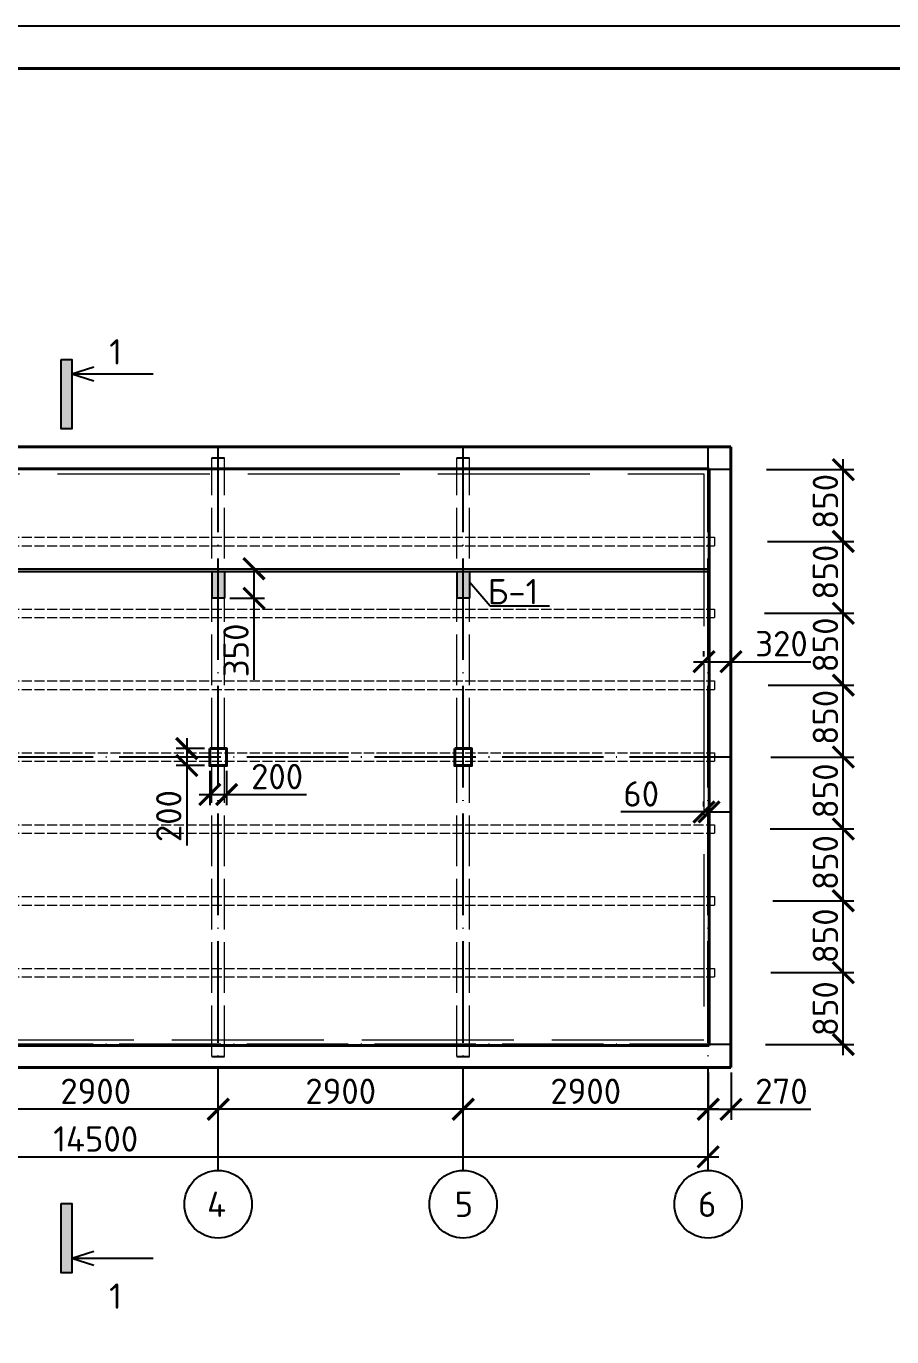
# Model space of a CAD drawing. Header units: millimetres. Extents: x -258556 to -95372, y 16759 to 83599.
# Drawn here: x -126593.4 to -126490.9, y 41983 to 42138.1 of the extents above; entities that cross this region are included whole.
import ezdxf

# ---------------------------------------------------------------- set-up
doc = ezdxf.new("R2010")
doc.units = ezdxf.units.MM
doc.header["$LTSCALE"] = 0.5
doc.linetypes.add('ACAD_ISO02W100', pattern=[15, 12, -3])
doc.linetypes.add('ACAD_ISO04W100', pattern=[30, 24, -3, 0, -3])
doc.layers.add('Балка', color=7, linetype='ACAD_ISO02W100', lineweight=15)
doc.layers.add('Толстый', color=7, linetype='Continuous', lineweight=40)
doc.layers.add('оси', color=7, linetype='ACAD_ISO04W100')
doc.layers.add('Тонкий', color=7, linetype='Continuous')
doc.styles.add('Наклонный3.5', font='isocpeur.ttf', dxfattribs={"height": 3})
doc.dimstyles.new('СТРОИТЕЛЬНЫЙ', dxfattribs={"dimtxt": 3.5, "dimasz": 2.5, "dimexe": 1.25, "dimexo": 0.625, "dimtad": 1, "dimdec": 0, "dimlfac": 100, "dimdsep": 46, "dimtxsty": 'Наклонный3.5', "dimblk1": 'ARCHTICK', "dimblk2": 'ARCHTICK', "dimsah": 1, "dimcen": 0, "dimdle": 1.25, "dimadec": 0, "dimazin": 0, "dimtfac": 0.75, "dimtdec": 0, "dimtmove": 0, "dimatfit": 3, "dimldrblk": 'ARCHTICK', "dimfxl": 1, "dimtolj": 1, "dimtzin": 0, "dimarcsym": 0})

# ---------------------------------------------------------------- blocks, each defined once
blk = doc.blocks.new('_ArchTick')
at = {"color": 0, "linetype": 'ByBlock', "const_width": 0.15}
blk.add_lwpolyline([(-0.5, -0.5), (0.5, 0.5)], dxfattribs=at)
blk = doc.blocks.new('*D760')
at = {"layer": 'Defpoints', "color": 0, "transparency": 16777216}
for p in [(-126513.13, 42062.9), (-126509.93, 42062.9), (-126509.93, 42062.9)]:
    blk.add_point(p, dxfattribs=at)
at = {"layer": 'Тонкий', "color": 0, "lineweight": -2, "transparency": 16777216}
for p, q in [((-126513.13, 42063.53), (-126513.13, 42064.15)), ((-126509.93, 42063.53), (-126509.93, 42064.15)), ((-126514.38, 42062.9), (-126509.93, 42062.9)), ((-126509.93, 42062.9), (-126500.48, 42062.9))]:
    blk.add_line(p, q, dxfattribs=at)
at = {"layer": 'Тонкий', "color": 0, "lineweight": -2, "transparency": 16777216, "xscale": 2.5, "yscale": 2.5, "zscale": 2.5, "rotation": 180}
blk.add_blockref('_ArchTick', (-126513.13, 42062.9), dxfattribs=at)
at = {"layer": 'Тонкий', "color": 0, "lineweight": -2, "transparency": 16777216, "xscale": 2.5, "yscale": 2.5, "zscale": 2.5}
blk.add_blockref('_ArchTick', (-126509.93, 42062.9), dxfattribs=at)
at = {"layer": 'Тонкий', "color": 0, "transparency": 16777216, "insert": (-126503.96, 42065.03), "char_height": 3, "attachment_point": 5, "style": 'Наклонный3.5'}
blk.add_mtext('\\A1;320', dxfattribs=at)
blk = doc.blocks.new('*D761')
at = {"layer": 'Defpoints', "color": 0, "transparency": 16777216}
for p in [(-126513.13, 42045.13), (-126513.13, 42045.13), (-126512.53, 42045.13)]:
    blk.add_point(p, dxfattribs=at)
at = {"layer": 'Тонкий', "color": 0, "lineweight": -2, "transparency": 16777216}
for p, q in [((-126513.13, 42045.76), (-126513.13, 42046.38)), ((-126512.53, 42045.76), (-126512.53, 42046.38)), ((-126513.13, 42045.13), (-126522.98, 42045.13)), ((-126512.53, 42045.13), (-126513.13, 42045.13)), ((-126512.53, 42045.13), (-126510.03, 42045.13))]:
    blk.add_line(p, q, dxfattribs=at)
at = {"layer": 'Тонкий', "color": 0, "lineweight": -2, "transparency": 16777216, "xscale": 2.5, "yscale": 2.5, "zscale": 2.5}
blk.add_blockref('_ArchTick', (-126513.13, 42045.13), dxfattribs=at)
at = {"layer": 'Тонкий', "color": 0, "lineweight": -2, "transparency": 16777216, "xscale": 2.5, "yscale": 2.5, "zscale": 2.5, "rotation": 180}
blk.add_blockref('_ArchTick', (-126512.53, 42045.13), dxfattribs=at)
at = {"layer": 'Тонкий', "color": 0, "transparency": 16777216, "insert": (-126520.56, 42047.26), "char_height": 3, "attachment_point": 5, "style": 'Наклонный3.5'}
blk.add_mtext('\\A1;60', dxfattribs=at)
blk = doc.blocks.new('*D762')
at = {"layer": 'Defpoints', "color": 0, "transparency": 16777216}
for p in [(-126512.63, 42014.92), (-126509.93, 42014.92), (-126509.93, 42009.96)]:
    blk.add_point(p, dxfattribs=at)
at = {"layer": 'Тонкий', "color": 0, "lineweight": -2, "transparency": 16777216}
for p, q in [((-126512.63, 42014.29), (-126512.63, 42008.71)), ((-126509.93, 42014.29), (-126509.93, 42008.71)), ((-126513.88, 42009.96), (-126509.93, 42009.96)), ((-126509.93, 42009.96), (-126500.48, 42009.96))]:
    blk.add_line(p, q, dxfattribs=at)
at = {"layer": 'Тонкий', "color": 0, "lineweight": -2, "transparency": 16777216, "xscale": 2.5, "yscale": 2.5, "zscale": 2.5, "rotation": 180}
blk.add_blockref('_ArchTick', (-126512.63, 42009.96), dxfattribs=at)
at = {"layer": 'Тонкий', "color": 0, "lineweight": -2, "transparency": 16777216, "xscale": 2.5, "yscale": 2.5, "zscale": 2.5}
blk.add_blockref('_ArchTick', (-126509.93, 42009.96), dxfattribs=at)
at = {"layer": 'Тонкий', "color": 0, "transparency": 16777216, "insert": (-126503.96, 42012.09), "char_height": 3, "attachment_point": 5, "style": 'Наклонный3.5'}
blk.add_mtext('\\A1;270', dxfattribs=at)
blk = doc.blocks.new('*D763')
at = {"layer": 'Defpoints', "color": 0, "transparency": 16777216}
for p in [(-126569.88, 42073.9), (-126566.4, 42073.9), (-126569.88, 42070.4)]:
    blk.add_point(p, dxfattribs=at)
at = {"layer": 'Тонкий', "color": 0, "lineweight": -2, "transparency": 16777216}
for p, q in [((-126569.26, 42073.9), (-126565.15, 42073.9)), ((-126566.4, 42073.9), (-126566.4, 42069.15)), ((-126569.26, 42070.4), (-126565.15, 42070.4)), ((-126566.4, 42070.4), (-126566.4, 42060.76))]:
    blk.add_line(p, q, dxfattribs=at)
at = {"layer": 'Тонкий', "color": 0, "lineweight": -2, "transparency": 16777216, "xscale": 2.5, "yscale": 2.5, "zscale": 2.5}
for p, rotation in [((-126566.4, 42073.9), 90), ((-126566.4, 42070.4), 270)]:
    blk.add_blockref('_ArchTick', p, dxfattribs=dict(at, rotation=rotation))
at = {"layer": 'Тонкий', "color": 0, "transparency": 16777216, "insert": (-126568.53, 42064.24), "char_height": 3, "attachment_point": 5, "rotation": 90, "style": 'Наклонный3.5'}
blk.add_mtext('\\A1;350', dxfattribs=at)
blk = doc.blocks.new('*D771')
at = {"layer": 'Defpoints', "color": 0, "transparency": 16777216}
for p in [(-126571.63, 42050.62), (-126569.63, 42050.62), (-126569.63, 42047.19)]:
    blk.add_point(p, dxfattribs=at)
at = {"layer": 'Тонкий', "color": 0, "lineweight": -2, "transparency": 16777216}
for p, q in [((-126571.63, 42049.99), (-126571.63, 42045.94)), ((-126569.63, 42049.99), (-126569.63, 42045.94)), ((-126572.88, 42047.19), (-126569.63, 42047.19)), ((-126569.63, 42047.19), (-126560.18, 42047.19))]:
    blk.add_line(p, q, dxfattribs=at)
at = {"layer": 'Тонкий', "color": 0, "lineweight": -2, "transparency": 16777216, "xscale": 2.5, "yscale": 2.5, "zscale": 2.5, "rotation": 180}
blk.add_blockref('_ArchTick', (-126571.63, 42047.19), dxfattribs=at)
at = {"layer": 'Тонкий', "color": 0, "lineweight": -2, "transparency": 16777216, "xscale": 2.5, "yscale": 2.5, "zscale": 2.5}
blk.add_blockref('_ArchTick', (-126569.63, 42047.19), dxfattribs=at)
at = {"layer": 'Тонкий', "color": 0, "transparency": 16777216, "insert": (-126563.66, 42049.31), "char_height": 3, "attachment_point": 5, "style": 'Наклонный3.5'}
blk.add_mtext('\\A1;200', dxfattribs=at)
blk = doc.blocks.new('*D772')
at = {"layer": 'Defpoints', "color": 0, "transparency": 16777216}
for p in [(-126571.63, 42052.62), (-126574.35, 42050.62), (-126571.63, 42050.62)]:
    blk.add_point(p, dxfattribs=at)
at = {"layer": 'Тонкий', "color": 0, "lineweight": -2, "transparency": 16777216}
for p, q in [((-126574.35, 42053.87), (-126574.35, 42050.62)), ((-126572.26, 42052.62), (-126575.6, 42052.62)), ((-126572.26, 42050.62), (-126575.6, 42050.62)), ((-126574.35, 42050.62), (-126574.35, 42041.17))]:
    blk.add_line(p, q, dxfattribs=at)
at = {"layer": 'Тонкий', "color": 0, "lineweight": -2, "transparency": 16777216, "xscale": 2.5, "yscale": 2.5, "zscale": 2.5}
for p, rotation in [((-126574.35, 42052.62), 90), ((-126574.35, 42050.62), 270)]:
    blk.add_blockref('_ArchTick', p, dxfattribs=dict(at, rotation=rotation))
at = {"layer": 'Тонкий', "color": 0, "transparency": 16777216, "insert": (-126576.48, 42044.64), "char_height": 3, "attachment_point": 5, "rotation": 90, "style": 'Наклонный3.5'}
blk.add_mtext('\\A1;200', dxfattribs=at)
blk = doc.blocks.new('*D775')
at = {"layer": 'Defpoints', "color": 0, "transparency": 16777216}
for p in [(-126506.36, 42085.62), (-126496.64, 42085.62), (-126506.26, 42077.12)]:
    blk.add_point(p, dxfattribs=at)
at = {"layer": 'Тонкий', "color": 0, "lineweight": -2, "transparency": 16777216}
for p, q in [((-126496.64, 42075.87), (-126496.64, 42086.87)), ((-126505.74, 42085.62), (-126495.39, 42085.62)), ((-126505.63, 42077.12), (-126495.39, 42077.12))]:
    blk.add_line(p, q, dxfattribs=at)
at = {"layer": 'Тонкий', "color": 0, "lineweight": -2, "transparency": 16777216, "xscale": 2.5, "yscale": 2.5, "zscale": 2.5}
for p, rotation in [((-126496.64, 42085.62), 90), ((-126496.64, 42077.12), 270)]:
    blk.add_blockref('_ArchTick', p, dxfattribs=dict(at, rotation=rotation))
at = {"layer": 'Тонкий', "color": 0, "transparency": 16777216, "insert": (-126498.76, 42081.86), "char_height": 3, "attachment_point": 5, "rotation": 90, "style": 'Наклонный3.5'}
blk.add_mtext('\\A1;850', dxfattribs=at)
blk = doc.blocks.new('*D776')
at = {"layer": 'Defpoints', "color": 0, "transparency": 16777216}
for p in [(-126506.26, 42077.12), (-126496.64, 42077.12), (-126506.58, 42068.62)]:
    blk.add_point(p, dxfattribs=at)
at = {"layer": 'Тонкий', "color": 0, "lineweight": -2, "transparency": 16777216}
for p, q in [((-126505.63, 42077.12), (-126495.39, 42077.12)), ((-126496.64, 42067.37), (-126496.64, 42078.37)), ((-126505.96, 42068.62), (-126495.39, 42068.62))]:
    blk.add_line(p, q, dxfattribs=at)
at = {"layer": 'Тонкий', "color": 0, "lineweight": -2, "transparency": 16777216, "xscale": 2.5, "yscale": 2.5, "zscale": 2.5}
for p, rotation in [((-126496.64, 42077.12), 90), ((-126496.64, 42068.62), 270)]:
    blk.add_blockref('_ArchTick', p, dxfattribs=dict(at, rotation=rotation))
at = {"layer": 'Тонкий', "color": 0, "transparency": 16777216, "insert": (-126498.76, 42073.49), "char_height": 3, "attachment_point": 5, "rotation": 90, "style": 'Наклонный3.5'}
blk.add_mtext('\\A1;850', dxfattribs=at)
blk = doc.blocks.new('*D777')
at = {"layer": 'Defpoints', "color": 0, "transparency": 16777216}
for p in [(-126506.58, 42068.62), (-126496.64, 42068.62), (-126506.15, 42060.12)]:
    blk.add_point(p, dxfattribs=at)
at = {"layer": 'Тонкий', "color": 0, "lineweight": -2, "transparency": 16777216}
for p, q in [((-126496.64, 42058.87), (-126496.64, 42069.87)), ((-126505.96, 42068.62), (-126495.39, 42068.62)), ((-126505.52, 42060.12), (-126495.39, 42060.12))]:
    blk.add_line(p, q, dxfattribs=at)
at = {"layer": 'Тонкий', "color": 0, "lineweight": -2, "transparency": 16777216, "xscale": 2.5, "yscale": 2.5, "zscale": 2.5}
for p, rotation in [((-126496.64, 42068.62), 90), ((-126496.64, 42060.12), 270)]:
    blk.add_blockref('_ArchTick', p, dxfattribs=dict(at, rotation=rotation))
at = {"layer": 'Тонкий', "color": 0, "transparency": 16777216, "insert": (-126498.76, 42064.88), "char_height": 3, "attachment_point": 5, "rotation": 90, "style": 'Наклонный3.5'}
blk.add_mtext('\\A1;850', dxfattribs=at)
blk = doc.blocks.new('*D778')
at = {"layer": 'Defpoints', "color": 0, "transparency": 16777216}
for p in [(-126506.15, 42060.12), (-126496.64, 42060.12), (-126505.82, 42051.62)]:
    blk.add_point(p, dxfattribs=at)
at = {"layer": 'Тонкий', "color": 0, "lineweight": -2, "transparency": 16777216}
for p, q in [((-126505.52, 42060.12), (-126495.39, 42060.12)), ((-126496.64, 42050.37), (-126496.64, 42061.37)), ((-126505.2, 42051.62), (-126495.39, 42051.62))]:
    blk.add_line(p, q, dxfattribs=at)
at = {"layer": 'Тонкий', "color": 0, "lineweight": -2, "transparency": 16777216, "xscale": 2.5, "yscale": 2.5, "zscale": 2.5}
for p, rotation in [((-126496.64, 42060.12), 90), ((-126496.64, 42051.62), 270)]:
    blk.add_blockref('_ArchTick', p, dxfattribs=dict(at, rotation=rotation))
at = {"layer": 'Тонкий', "color": 0, "transparency": 16777216, "insert": (-126498.76, 42056.32), "char_height": 3, "attachment_point": 5, "rotation": 90, "style": 'Наклонный3.5'}
blk.add_mtext('\\A1;850', dxfattribs=at)
blk = doc.blocks.new('*D779')
at = {"layer": 'Defpoints', "color": 0, "transparency": 16777216}
for p in [(-126505.82, 42051.62), (-126496.64, 42051.62), (-126505.93, 42043.12)]:
    blk.add_point(p, dxfattribs=at)
at = {"layer": 'Тонкий', "color": 0, "lineweight": -2, "transparency": 16777216}
for p, q in [((-126496.64, 42041.87), (-126496.64, 42052.87)), ((-126505.2, 42051.62), (-126495.39, 42051.62)), ((-126505.31, 42043.12), (-126495.39, 42043.12))]:
    blk.add_line(p, q, dxfattribs=at)
at = {"layer": 'Тонкий', "color": 0, "lineweight": -2, "transparency": 16777216, "xscale": 2.5, "yscale": 2.5, "zscale": 2.5}
for p, rotation in [((-126496.64, 42051.62), 90), ((-126496.64, 42043.12), 270)]:
    blk.add_blockref('_ArchTick', p, dxfattribs=dict(at, rotation=rotation))
at = {"layer": 'Тонкий', "color": 0, "transparency": 16777216, "insert": (-126498.76, 42047.62), "char_height": 3, "attachment_point": 5, "rotation": 90, "style": 'Наклонный3.5'}
blk.add_mtext('\\A1;850', dxfattribs=at)
blk = doc.blocks.new('*D748')
at = {"layer": 'Defpoints', "color": 0, "transparency": 16777216}
for p in [(-126505.93, 42043.12), (-126496.64, 42043.12), (-126505.6, 42034.62)]:
    blk.add_point(p, dxfattribs=at)
at = {"layer": 'Тонкий', "color": 0, "lineweight": -2, "transparency": 16777216}
for p, q in [((-126505.31, 42043.12), (-126495.39, 42043.12)), ((-126496.64, 42033.37), (-126496.64, 42044.37)), ((-126504.98, 42034.62), (-126495.39, 42034.62))]:
    blk.add_line(p, q, dxfattribs=at)
at = {"layer": 'Тонкий', "color": 0, "lineweight": -2, "transparency": 16777216, "xscale": 2.5, "yscale": 2.5, "zscale": 2.5}
for p, rotation in [((-126496.64, 42043.12), 90), ((-126496.64, 42034.62), 270)]:
    blk.add_blockref('_ArchTick', p, dxfattribs=dict(at, rotation=rotation))
at = {"layer": 'Тонкий', "color": 0, "transparency": 16777216, "insert": (-126498.76, 42039.14), "char_height": 3, "attachment_point": 5, "rotation": 90, "style": 'Наклонный3.5'}
blk.add_mtext('\\A1;850', dxfattribs=at)
blk = doc.blocks.new('*D749')
at = {"layer": 'Defpoints', "color": 0, "transparency": 16777216}
for p in [(-126505.6, 42034.62), (-126496.64, 42034.62), (-126505.82, 42026.12)]:
    blk.add_point(p, dxfattribs=at)
at = {"layer": 'Тонкий', "color": 0, "lineweight": -2, "transparency": 16777216}
for p, q in [((-126496.64, 42024.87), (-126496.64, 42035.87)), ((-126504.98, 42034.62), (-126495.39, 42034.62)), ((-126505.2, 42026.12), (-126495.39, 42026.12))]:
    blk.add_line(p, q, dxfattribs=at)
at = {"layer": 'Тонкий', "color": 0, "lineweight": -2, "transparency": 16777216, "xscale": 2.5, "yscale": 2.5, "zscale": 2.5}
for p, rotation in [((-126496.64, 42034.62), 90), ((-126496.64, 42026.12), 270)]:
    blk.add_blockref('_ArchTick', p, dxfattribs=dict(at, rotation=rotation))
at = {"layer": 'Тонкий', "color": 0, "transparency": 16777216, "insert": (-126498.76, 42030.47), "char_height": 3, "attachment_point": 5, "rotation": 90, "style": 'Наклонный3.5'}
blk.add_mtext('\\A1;850', dxfattribs=at)
blk = doc.blocks.new('*D750')
at = {"layer": 'Defpoints', "color": 0, "transparency": 16777216}
for p in [(-126505.82, 42026.12), (-126496.64, 42026.12), (-126506.48, 42017.62)]:
    blk.add_point(p, dxfattribs=at)
at = {"layer": 'Тонкий', "color": 0, "lineweight": -2, "transparency": 16777216}
for p, q in [((-126505.2, 42026.12), (-126495.39, 42026.12)), ((-126496.64, 42016.37), (-126496.64, 42027.37)), ((-126505.85, 42017.62), (-126495.39, 42017.62))]:
    blk.add_line(p, q, dxfattribs=at)
at = {"layer": 'Тонкий', "color": 0, "lineweight": -2, "transparency": 16777216, "xscale": 2.5, "yscale": 2.5, "zscale": 2.5}
for p, rotation in [((-126496.64, 42026.12), 90), ((-126496.64, 42017.62), 270)]:
    blk.add_blockref('_ArchTick', p, dxfattribs=dict(at, rotation=rotation))
at = {"layer": 'Тонкий', "color": 0, "transparency": 16777216, "insert": (-126498.76, 42021.85), "char_height": 3, "attachment_point": 5, "rotation": 90, "style": 'Наклонный3.5'}
blk.add_mtext('\\A1;850', dxfattribs=at)
blk = doc.blocks.new('*D754')
at = {"layer": 'Defpoints', "color": 0, "transparency": 16777216}
for p in [(-126541.63, 42009.96), (-126541.63, 42009.96), (-126512.63, 42009.96)]:
    blk.add_point(p, dxfattribs=at)
at = {"layer": 'Тонкий', "color": 0, "lineweight": -2, "transparency": 16777216}
for p, q in [((-126541.63, 42010.59), (-126541.63, 42011.21)), ((-126512.63, 42010.59), (-126512.63, 42011.21)), ((-126511.38, 42009.96), (-126542.88, 42009.96))]:
    blk.add_line(p, q, dxfattribs=at)
at = {"layer": 'Тонкий', "color": 0, "lineweight": -2, "transparency": 16777216, "xscale": 2.5, "yscale": 2.5, "zscale": 2.5, "rotation": 180}
blk.add_blockref('_ArchTick', (-126541.63, 42009.96), dxfattribs=at)
at = {"layer": 'Тонкий', "color": 0, "lineweight": -2, "transparency": 16777216, "xscale": 2.5, "yscale": 2.5, "zscale": 2.5}
blk.add_blockref('_ArchTick', (-126512.63, 42009.96), dxfattribs=at)
at = {"layer": 'Тонкий', "color": 0, "transparency": 16777216, "insert": (-126527.13, 42012.09), "char_height": 3, "attachment_point": 5, "style": 'Наклонный3.5'}
blk.add_mtext('\\A1;2900', dxfattribs=at)
blk = doc.blocks.new('*D755')
at = {"layer": 'Defpoints', "color": 0, "transparency": 16777216}
for p in [(-126570.63, 42009.96), (-126570.63, 42009.96), (-126541.63, 42009.96)]:
    blk.add_point(p, dxfattribs=at)
at = {"layer": 'Тонкий', "color": 0, "lineweight": -2, "transparency": 16777216}
for p, q in [((-126570.63, 42010.59), (-126570.63, 42011.21)), ((-126541.63, 42010.59), (-126541.63, 42011.21)), ((-126540.38, 42009.96), (-126571.88, 42009.96))]:
    blk.add_line(p, q, dxfattribs=at)
at = {"layer": 'Тонкий', "color": 0, "lineweight": -2, "transparency": 16777216, "xscale": 2.5, "yscale": 2.5, "zscale": 2.5, "rotation": 180}
blk.add_blockref('_ArchTick', (-126570.63, 42009.96), dxfattribs=at)
at = {"layer": 'Тонкий', "color": 0, "lineweight": -2, "transparency": 16777216, "xscale": 2.5, "yscale": 2.5, "zscale": 2.5}
blk.add_blockref('_ArchTick', (-126541.63, 42009.96), dxfattribs=at)
at = {"layer": 'Тонкий', "color": 0, "transparency": 16777216, "insert": (-126556.13, 42012.09), "char_height": 3, "attachment_point": 5, "style": 'Наклонный3.5'}
blk.add_mtext('\\A1;2900', dxfattribs=at)
blk = doc.blocks.new('*D756')
at = {"layer": 'Defpoints', "color": 0, "transparency": 16777216}
for p in [(-126599.63, 42009.96), (-126599.63, 42009.96), (-126570.63, 42009.96)]:
    blk.add_point(p, dxfattribs=at)
at = {"layer": 'Тонкий', "color": 0, "lineweight": -2, "transparency": 16777216}
for p, q in [((-126599.63, 42010.59), (-126599.63, 42011.21)), ((-126570.63, 42010.59), (-126570.63, 42011.21)), ((-126569.38, 42009.96), (-126600.88, 42009.96))]:
    blk.add_line(p, q, dxfattribs=at)
at = {"layer": 'Тонкий', "color": 0, "lineweight": -2, "transparency": 16777216, "xscale": 2.5, "yscale": 2.5, "zscale": 2.5, "rotation": 180}
blk.add_blockref('_ArchTick', (-126599.63, 42009.96), dxfattribs=at)
at = {"layer": 'Тонкий', "color": 0, "lineweight": -2, "transparency": 16777216, "xscale": 2.5, "yscale": 2.5, "zscale": 2.5}
blk.add_blockref('_ArchTick', (-126570.63, 42009.96), dxfattribs=at)
at = {"layer": 'Тонкий', "color": 0, "transparency": 16777216, "insert": (-126585.13, 42012.09), "char_height": 3, "attachment_point": 5, "style": 'Наклонный3.5'}
blk.add_mtext('\\A1;2900', dxfattribs=at)
blk = doc.blocks.new('*D759')
at = {"layer": 'Defpoints', "color": 0, "transparency": 16777216}
for p in [(-126657.63, 42005.5), (-126512.63, 42004.33), (-126512.63, 42004.33)]:
    blk.add_point(p, dxfattribs=at)
at = {"layer": 'Тонкий', "color": 0, "lineweight": -2, "transparency": 16777216}
for p, q in [((-126658.88, 42004.33), (-126511.38, 42004.33)), ((-126657.63, 42004.88), (-126657.63, 42003.08)), ((-126512.63, 42004.95), (-126512.63, 42005.58))]:
    blk.add_line(p, q, dxfattribs=at)
at = {"layer": 'Тонкий', "color": 0, "lineweight": -2, "transparency": 16777216, "xscale": 2.5, "yscale": 2.5, "zscale": 2.5, "rotation": 180}
blk.add_blockref('_ArchTick', (-126657.63, 42004.33), dxfattribs=at)
at = {"layer": 'Тонкий', "color": 0, "lineweight": -2, "transparency": 16777216, "xscale": 2.5, "yscale": 2.5, "zscale": 2.5}
blk.add_blockref('_ArchTick', (-126512.63, 42004.33), dxfattribs=at)
at = {"layer": 'Тонкий', "color": 0, "transparency": 16777216, "insert": (-126585.13, 42006.45), "char_height": 3, "attachment_point": 5, "style": 'Наклонный3.5'}
blk.add_mtext('\\A1;14500', dxfattribs=at)

msp = doc.modelspace()

# ---------------------------------------------------------------- hatches: boundary and pattern name
at = {"layer": 'Тонкий', "true_color": 0x000000}
h = msp.add_hatch(color=18, dxfattribs=at)
h.dxf.hatch_style = 1
h.paths.add_polyline_path([(-126589.20296, 42090.43858), (-126587.9621, 42090.43858), (-126587.9621, 42098.6491), (-126589.20296, 42098.6491)])
h = msp.add_hatch(color=18, dxfattribs=at)
h.dxf.hatch_style = 1
h.paths.add_polyline_path([(-126629.38405, 42073.90266), (-126657.13405, 42073.90266), (-126657.13405, 42073.55266), (-126629.38405, 42073.55266)])
h.paths.add_polyline_path([(-126657.13405, 42073.90266), (-126657.63405, 42073.90266), (-126657.63405, 42073.55266), (-126657.13405, 42073.55266)])
h.paths.add_polyline_path([(-126657.63405, 42073.90266), (-126657.73405, 42073.90266), (-126657.73405, 42073.55266), (-126657.63405, 42073.55266)])
h.paths.add_polyline_path([(-126628.63405, 42073.90266), (-126629.38405, 42073.90266), (-126629.38405, 42073.55266), (-126628.63405, 42073.55266)])
h.paths.add_polyline_path([(-126627.88405, 42073.90266), (-126628.63405, 42073.90266), (-126628.63405, 42073.55266), (-126627.88405, 42073.55266)])
h.paths.add_polyline_path([(-126627.88405, 42073.55266), (-126628.63405, 42073.55266), (-126628.63405, 42070.40266), (-126627.88405, 42070.40266)])
h.paths.add_polyline_path([(-126628.63405, 42073.55266), (-126629.38405, 42073.55266), (-126629.38405, 42070.40266), (-126628.63405, 42070.40266)])
h.paths.add_polyline_path([(-126600.38405, 42073.90266), (-126627.88405, 42073.90266), (-126627.88405, 42073.55266), (-126600.38405, 42073.55266)])
h.paths.add_polyline_path([(-126598.88405, 42073.55266), (-126599.63405, 42073.55266), (-126599.63405, 42070.40266), (-126598.88405, 42070.40266)])
h.paths.add_polyline_path([(-126599.63405, 42073.55266), (-126600.38405, 42073.55266), (-126600.38405, 42070.40266), (-126599.63405, 42070.40266)])
h.paths.add_polyline_path([(-126599.63405, 42073.90266), (-126600.38405, 42073.90266), (-126600.38405, 42073.55266), (-126599.63405, 42073.55266)])
h.paths.add_polyline_path([(-126598.88405, 42073.90266), (-126599.63405, 42073.90266), (-126599.63405, 42073.55266), (-126598.88405, 42073.55266)])
h.paths.add_polyline_path([(-126570.63405, 42073.55266), (-126571.38405, 42073.55266), (-126571.38405, 42070.40266), (-126570.63405, 42070.40266)])
h.paths.add_polyline_path([(-126569.88405, 42073.55266), (-126570.63405, 42073.55266), (-126570.63405, 42070.40266), (-126569.88405, 42070.40266)])
h.paths.add_polyline_path([(-126569.88405, 42073.90266), (-126570.63405, 42073.90266), (-126570.63405, 42073.55266), (-126569.88405, 42073.55266)])
h.paths.add_polyline_path([(-126542.38405, 42073.90266), (-126569.88405, 42073.90266), (-126569.88405, 42073.55266), (-126542.38405, 42073.55266)])
h.paths.add_polyline_path([(-126570.63405, 42073.90266), (-126571.38405, 42073.90266), (-126571.38405, 42073.55266), (-126570.63405, 42073.55266)])
h.paths.add_polyline_path([(-126571.38405, 42073.90266), (-126598.88405, 42073.90266), (-126598.88405, 42073.55266), (-126571.38405, 42073.55266)])
h.paths.add_polyline_path([(-126540.88405, 42073.90266), (-126541.63405, 42073.90266), (-126541.63405, 42073.55266), (-126540.88405, 42073.55266)])
h.paths.add_polyline_path([(-126541.63405, 42073.90266), (-126542.38405, 42073.90266), (-126542.38405, 42073.55266), (-126541.63405, 42073.55266)])
h.paths.add_polyline_path([(-126541.63405, 42073.55266), (-126542.38405, 42073.55266), (-126542.38405, 42070.40266), (-126541.63405, 42070.40266)])
h.paths.add_polyline_path([(-126540.88405, 42073.55266), (-126541.63405, 42073.55266), (-126541.63405, 42070.40266), (-126540.88405, 42070.40266)])
h.paths.add_polyline_path([(-126512.53405, 42073.90266), (-126512.63405, 42073.90266), (-126512.63405, 42073.55266), (-126512.53405, 42073.55266)])
h.paths.add_polyline_path([(-126512.63405, 42073.90266), (-126513.13405, 42073.90266), (-126513.13405, 42073.55266), (-126512.63405, 42073.55266)])
h = msp.add_hatch(color=18, dxfattribs=at)
h.dxf.hatch_style = 1
h.paths.add_polyline_path([(-126513.13405, 42073.55266), (-126513.13405, 42073.90266), (-126540.88405, 42073.90266), (-126540.88405, 42073.55266)])
h = msp.add_hatch(color=18, dxfattribs=at)
h.dxf.hatch_style = 1
h.paths.add_polyline_path([(-126589.20296, 41990.59535), (-126587.9621, 41990.59535), (-126587.9621, 41998.80587), (-126589.20296, 41998.80587)])

# ---------------------------------------------------------------- linework, layer by layer
at = {"layer": 'Defpoints', "color": 18, "true_color": 0x000000}
msp.add_lwpolyline([(-126718.64819, 41544.06704), (-125877.64819, 41544.06704), (-125877.64819, 42138.06704), (-126718.64819, 42138.06704)], close=True, dxfattribs=at)
at = {"layer": 'Балка', "color": 18, "linetype": 'ACAD_ISO02W100', "true_color": 0x000000}
for p, q in [((-126571.38405, 42052.61634), (-126571.38405, 42087.01634)), ((-126569.88405, 42052.61634), (-126569.88405, 42087.01634)), ((-126542.38405, 42052.61634), (-126542.38405, 42087.01634)), ((-126540.88405, 42052.61634), (-126540.88405, 42087.01634)), ((-126571.38405, 42016.21634), (-126571.38405, 42050.61634)), ((-126569.88405, 42016.21634), (-126569.88405, 42050.61634)), ((-126542.38405, 42016.21634), (-126542.38405, 42050.61634)), ((-126540.88405, 42016.21634), (-126540.88405, 42050.61634))]:
    msp.add_line(p, q, dxfattribs=at)
at = {"layer": 'Балка', "color": 18, "ltscale": 3, "true_color": 0x000000}
for p, q in [((-126657.13405, 42085.11634), (-126513.13405, 42085.11634)), ((-126513.13405, 42085.11634), (-126513.13405, 42018.11634)), ((-126513.13405, 42018.11634), (-126657.13405, 42018.11634))]:
    msp.add_line(p, q, dxfattribs=at)
at = {"layer": 'Балка', "color": 18, "ltscale": 0.2, "true_color": 0x000000}
for p, q in [((-126658.38405, 42077.61634), (-126511.88405, 42077.61634)), ((-126658.38405, 42076.61634), (-126511.88405, 42076.61634)), ((-126658.38405, 42069.11634), (-126511.88405, 42069.11634)), ((-126658.38405, 42068.11634), (-126511.88405, 42068.11634)), ((-126658.38405, 42060.61634), (-126511.88405, 42060.61634)), ((-126658.38405, 42059.61634), (-126511.88405, 42059.61634)), ((-126658.38405, 42052.11634), (-126511.88405, 42052.11634)), ((-126658.38405, 42051.11634), (-126511.88405, 42051.11634)), ((-126658.38405, 42043.61634), (-126511.88405, 42043.61634)), ((-126658.38405, 42042.61634), (-126511.88405, 42042.61634)), ((-126658.38405, 42035.11634), (-126511.88405, 42035.11634)), ((-126658.38405, 42034.11634), (-126511.88405, 42034.11634)), ((-126658.38405, 42026.61634), (-126511.88405, 42026.61634)), ((-126658.38405, 42025.61634), (-126511.88405, 42025.61634))]:
    msp.add_line(p, q, dxfattribs=at)
at = {"layer": 'Балка', "color": 18, "true_color": 0x000000}
for p, q in [((-126511.88405, 42077.61634), (-126511.88405, 42076.61634)), ((-126511.88405, 42069.11634), (-126511.88405, 42068.11634)), ((-126511.88405, 42060.61634), (-126511.88405, 42059.61634)), ((-126511.88405, 42052.11634), (-126511.88405, 42051.11634)), ((-126511.88405, 42043.61634), (-126511.88405, 42042.61634)), ((-126511.88405, 42035.11634), (-126511.88405, 42034.11634)), ((-126511.88405, 42026.61634), (-126511.88405, 42025.61634))]:
    msp.add_line(p, q, dxfattribs=at)
at = {"layer": 'оси', "color": 18, "true_color": 0x000000}
for p, q in [((-126570.63405, 42002.72499), (-126570.63405, 42088.31634)), ((-126541.63405, 42002.72499), (-126541.63405, 42088.31634)), ((-126512.63405, 42002.72499), (-126512.63405, 42088.31634)), ((-126509.93405, 42085.61634), (-126678.36971, 42085.61634)), ((-126509.93405, 42051.61634), (-126678.36971, 42051.61634)), ((-126509.93405, 42017.61634), (-126678.36971, 42017.61634))]:
    msp.add_line(p, q, dxfattribs=at)
at = {"layer": 'Толстый', "color": 18, "true_color": 0x000000}
for p, q in [((-126698.64819, 42133.06704), (-125882.64819, 42133.06704)), ((-126660.33405, 42088.31634), (-126509.93405, 42088.31634)), ((-126509.93405, 42088.31634), (-126509.93405, 42014.91634)), ((-126657.73405, 42085.71634), (-126512.53405, 42085.71634)), ((-126512.53405, 42017.51634), (-126512.53405, 42085.71634)), ((-126657.73405, 42017.51634), (-126512.53405, 42017.51634)), ((-126509.93405, 42014.91634), (-126660.33405, 42014.91634))]:
    msp.add_line(p, q, dxfattribs=at)
for points in [[(-126571.63405, 42052.61634), (-126569.63405, 42052.61634), (-126569.63405, 42050.61634), (-126571.63405, 42050.61634)], [(-126542.63405, 42052.61634), (-126540.63405, 42052.61634), (-126540.63405, 42050.61634), (-126542.63405, 42050.61634)]]:
    msp.add_lwpolyline(points, close=True, dxfattribs=at)
at = {"layer": 'Тонкий', "color": 18, "true_color": 0x000000}
for p, q in [((-126587.9621, 42096.94722), (-126585.35303, 42097.78662)), ((-126587.9621, 42096.94722), (-126578.34038, 42096.94722)), ((-126587.9621, 42096.94722), (-126585.35303, 42096.10782)), ((-126571.38405, 42087.01634), (-126569.88405, 42087.01634)), ((-126542.38405, 42087.01634), (-126540.88405, 42087.01634)), ((-126657.73405, 42073.90266), (-126512.53405, 42073.90266)), ((-126657.73405, 42073.55266), (-126512.53405, 42073.55266)), ((-126571.38405, 42073.55266), (-126571.38405, 42070.40266)), ((-126569.88405, 42073.55266), (-126569.88405, 42070.40266)), ((-126542.38405, 42073.55266), (-126542.38405, 42070.40266)), ((-126540.88405, 42073.55266), (-126540.88405, 42070.40266)), ((-126540.88405, 42072.35189), (-126538.44841, 42069.50021)), ((-126569.88405, 42070.40266), (-126571.38405, 42070.40266)), ((-126540.88405, 42070.40266), (-126542.38405, 42070.40266)), ((-126538.44841, 42069.50021), (-126531.40614, 42069.50021)), ((-126571.38405, 42052.61634), (-126569.88405, 42052.61634)), ((-126542.38405, 42052.61634), (-126540.88405, 42052.61634)), ((-126571.38405, 42050.61634), (-126569.88405, 42050.61634)), ((-126542.38405, 42050.61634), (-126540.88405, 42050.61634)), ((-126571.38405, 42016.21634), (-126569.88405, 42016.21634)), ((-126542.38405, 42016.21634), (-126540.88405, 42016.21634)), ((-126587.9621, 41992.34621), (-126585.35303, 41993.18561)), ((-126587.9621, 41992.34621), (-126578.34038, 41992.34621)), ((-126587.9621, 41992.34621), (-126585.35303, 41991.50681))]:
    msp.add_line(p, q, dxfattribs=at)
for points in [[(-126589.20296, 42098.6491), (-126587.9621, 42098.6491), (-126587.9621, 42090.43858), (-126589.20296, 42090.43858)], [(-126589.20296, 41998.80587), (-126587.9621, 41998.80587), (-126587.9621, 41990.59535), (-126589.20296, 41990.59535)]]:
    msp.add_lwpolyline(points, close=True, dxfattribs=at)
for centre in [(-126570.63405, 41998.72499), (-126541.63405, 41998.72499), (-126512.63405, 41998.72499)]:
    msp.add_circle(centre, 4, dxfattribs=at)

# ---------------------------------------------------------------- texts
at = {"layer": 'Тонкий', "color": 18, "true_color": 0x000000, "style": 'Наклонный3.5'}
for s, p in [('1', (-126583.53182, 42098.04857)), ('Б-1', (-126538.73951, 42069.69101)), ('4', (-126571.94771, 41997.22533)), ('5', (-126542.64659, 41997.22533)), ('6', (-126513.83203, 41997.22533)), ('1', (-126583.53182, 41986.35788))]:
    msp.add_text(s, height=3, dxfattribs=at).set_placement(p)

# ---------------------------------------------------------------- dimensions: what is measured, and where the dimension line sits
at = {"layer": 'Тонкий', "color": 18, "true_color": 0x000000}
for base, p1, p2, picture, middle in [((-126496.63862, 42085.61634), (-126506.2558, 42077.11634), (-126506.36466, 42085.61634), '*D775', (-126496.63862, 42081.86191)), ((-126496.63862, 42077.11634), (-126506.58239, 42068.61634), (-126506.2558, 42077.11634), '*D776', (-126496.63862, 42073.48583)), ((-126566.405, 42073.90266), (-126569.88405, 42070.40266), (-126569.88405, 42073.90266), '*D763', (-126566.405, 42064.23832)), ((-126496.63862, 42068.61634), (-126506.14693, 42060.11634), (-126506.58239, 42068.61634), '*D777', (-126496.63862, 42064.88102)), ((-126496.63862, 42060.11634), (-126505.82163, 42051.61634), (-126506.14693, 42060.11634), '*D778', (-126496.63862, 42056.3216)), ((-126496.63862, 42051.61634), (-126505.93097, 42043.11634), (-126505.82163, 42051.61634), '*D779', (-126496.63862, 42047.61753)), ((-126496.63862, 42043.11634), (-126505.60437, 42034.61634), (-126505.93097, 42043.11634), '*D748', (-126496.63862, 42039.13531)), ((-126496.63862, 42034.61634), (-126505.82331, 42026.11634), (-126505.60437, 42034.61634), '*D749', (-126496.63862, 42030.47411)), ((-126496.63862, 42026.11634), (-126506.4765, 42017.61634), (-126505.82331, 42026.11634), '*D750', (-126496.63862, 42021.85056))]:
    dim = msp.add_linear_dim(base=base, p1=p1, p2=p2, angle=90, dimstyle='СТРОИТЕЛЬНЫЙ', dxfattribs=at)
    dim.commit()
    dim.dimension.update_dxf_attribs({"geometry": picture, "text_midpoint": middle, "dimtype": 160})
for base, p1, p2, picture, middle in [((-126509.93405, 42062.90267), (-126513.13405, 42062.90267), (-126509.93405, 42062.90267), '*D760', (-126503.95905, 42065.02767)), ((-126569.63405, 42047.18786), (-126571.63405, 42050.61634), (-126569.63405, 42050.61634), '*D771', (-126563.65905, 42049.31286)), ((-126513.13405, 42045.13489), (-126512.53405, 42045.13489), (-126513.13405, 42045.13489), '*D761', (-126520.55905, 42047.25989)), ((-126599.63405, 42009.96222), (-126570.63405, 42009.96222), (-126599.63405, 42009.96222), '*D756', (-126585.13405, 42012.08722)), ((-126570.63405, 42009.96222), (-126541.63405, 42009.96222), (-126570.63405, 42009.96222), '*D755', (-126556.13405, 42012.08722)), ((-126541.63405, 42009.96222), (-126512.63405, 42009.96222), (-126541.63405, 42009.96222), '*D754', (-126527.13405, 42012.08722)), ((-126509.93405, 42009.96222), (-126512.63405, 42014.91634), (-126509.93405, 42014.91634), '*D762', (-126503.95905, 42012.08722)), ((-126512.63405, 42004.32599), (-126657.63405, 42005.50428), (-126512.63405, 42004.32599), '*D759', (-126585.13405, 42006.45099))]:
    dim = msp.add_linear_dim(base=base, p1=p1, p2=p2, dimstyle='СТРОИТЕЛЬНЫЙ', dxfattribs=at)
    dim.commit()
    dim.dimension.update_dxf_attribs({"geometry": picture, "text_midpoint": middle})
dim = msp.add_linear_dim(base=(-126574.35128, 42050.61634), p1=(-126571.63405, 42052.61634), p2=(-126571.63405, 42050.61634), angle=90, dimstyle='СТРОИТЕЛЬНЫЙ', dxfattribs=at)
dim.commit()
dim.dimension.update_dxf_attribs({"geometry": '*D772', "text_midpoint": (-126576.47628, 42044.64134)})

doc.saveas('drawing.dxf')
